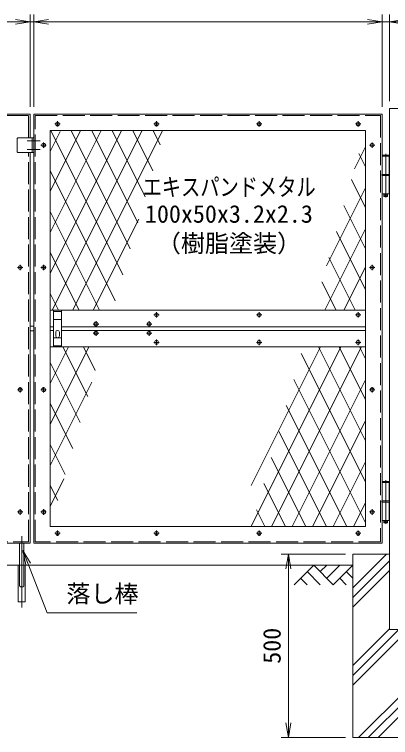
# Model space of a CAD drawing. Units: millimetres at full size. Extents: x -4200 to 4200, y -2970 to 2970.
# Drawn here: x 1194 to 2220, y -1039 to 933 of the extents above; entities that cross this region are included whole.
import ezdxf
from ezdxf.enums import TextEntityAlignment as Align

# ---------------------------------------------------------------- set-up
doc = ezdxf.new("R2010")
doc.units = ezdxf.units.MM
doc.header["$LTSCALE"] = 10
doc.linetypes.add('DASHED', pattern=[7.5, 6, -1.5])
doc.linetypes.add('USER1', pattern=[50.8, 31.75, -6.35, 6.35, -6.35])
for name, color, linetype, lineweight in [('0-1_D-STR1', 1, 'Continuous', 18), ('0-2_D-BMK', 2, 'USER1', 13), ('0-3_D-STR3', 3, 'Continuous', 13), ('0-4_D-STR4', 7, 'Continuous', 18), ('0-5_D-STR-DIM', 7, 'Continuous', 13), ('0-6_D-BGD', 7, 'Continuous', 18), ('0-7_0', 7, 'Continuous', 18), ('0-8_D-DCR-HCH', 7, 'Continuous', 13), ('0-9_D-STR-TXT', 7, 'Continuous', 13), ('0-A_D-STR2', 7, 'Continuous', 13)]:
    doc.layers.add(name, color=color, linetype=linetype, lineweight=lineweight)
doc.styles.add('ＭＳ ゴシック', font='')
doc.styles.get('ＭＳ ゴシック').set_extended_font_data('MS Gothic')

# ---------------------------------------------------------------- blocks, each defined once
blk = doc.blocks.new('_Open')
at = {"layer": '0-7_0'}
blk.add_line((-10, 1.667), (0, 0), dxfattribs=at)
blk.add_lwpolyline([(-10, -1.667), (0, 0), (-10, 0)], dxfattribs=at)

msp = doc.modelspace()

# ---------------------------------------------------------------- linework, layer by layer
at = {"layer": '0-1_D-STR1'}
for p, q in [((1236.99, 661.37), (286.99, 661.37)), ((1236.99, 596.37), (1236.99, 661.37)), ((1291.99, 616.37), (2151.99, 616.37)), ((1291.99, -463.63), (1291.99, 616.37)), ((2151.99, 616.37), (2151.99, -463.63)), ((2151.99, 126.37), (1291.99, 126.37)), ((1300.99, 81.37), (1291.99, 81.37)), ((2151.99, 81.37), (1322.99, 81.37)), ((1300.99, 71.37), (1291.99, 71.37)), ((2151.99, 71.37), (1322.99, 71.37)), ((2151.99, 26.37), (1291.99, 26.37)), ((2151.99, -463.63), (1291.99, -463.63)), ((1291.99, -463.63), (2151.99, -463.63))]:
    msp.add_line(p, q, dxfattribs=at)
at = {"layer": '0-1_D-STR1', "linetype": 'DASHED'}
for p, q in [((1232.99, 596.37), (1232.99, 657.37)), ((1250.99, -504.63), (1250.99, 657.37)), ((1232.99, -504.63), (1232.99, 556.37)), ((290.99, -504.63), (1232.99, -504.63)), ((2192.99, -504.63), (1250.99, -504.63))]:
    msp.add_line(p, q, dxfattribs=at)
at = {"layer": '0-1_D-STR1'}
for points in [[(2266.99, -743.63), (2216.99, -743.63), (2216.99, 676.37), (2266.99, 676.37)], [(2196.99, 661.37), (2196.99, -508.63), (1246.99, -508.63), (1246.99, 661.37)]]:
    msp.add_lwpolyline(points, close=True, dxfattribs=at)
msp.add_lwpolyline([(286.99, 661.37), (286.99, -508.63), (1236.99, -508.63), (1236.99, 556.37)], dxfattribs=at)
at = {"layer": '0-1_D-STR1', "linetype": 'DASHED'}
for points in [[(1232.99, 657.37), (290.99, 657.37), (290.99, -504.63)], [(1250.99, 657.37), (2192.99, 657.37), (2192.99, -504.63)]]:
    msp.add_lwpolyline(points, dxfattribs=at)
at = {"layer": '0-2_D-BMK'}
for p, q in [((1319.43, 634.37), (1304.55, 634.37)), ((1311.99, 641.81), (1311.99, 626.93)), ((1589.43, 634.37), (1574.55, 634.37)), ((1581.99, 641.81), (1581.99, 626.93)), ((1869.43, 634.37), (1854.55, 634.37)), ((1861.99, 641.81), (1861.99, 626.93)), ((2139.43, 634.37), (2124.55, 634.37)), ((2131.99, 641.81), (2131.99, 626.93)), ((1229.39, 588.37), (1264.59, 588.37)), ((1281.43, 576.37), (1266.55, 576.37)), ((1273.99, 583.81), (1273.99, 568.93)), ((2177.43, 576.37), (2162.55, 576.37)), ((2169.99, 583.81), (2169.99, 568.93)), ((1229.39, 564.37), (1264.59, 564.37)), ((2206.99, 552.77), (2206.99, 433.61)), ((1202.55, 243.07), (1217.43, 243.07)), ((1209.99, 250.51), (1209.99, 235.63)), ((1281.43, 243.07), (1266.55, 243.07)), ((1273.99, 250.51), (1273.99, 235.63)), ((2177.43, 243.07), (2162.55, 243.07)), ((2169.99, 250.51), (2169.99, 235.63)), ((1581.99, 121.31), (1581.99, 106.43)), ((1861.99, 121.31), (1861.99, 106.43)), ((2131.99, 121.31), (2131.99, 106.43)), ((1589.43, 113.87), (1574.55, 113.87)), ((1869.43, 113.87), (1854.55, 113.87)), ((2139.43, 113.87), (2124.55, 113.87)), ((1424.43, 88.87), (1409.55, 88.87)), ((1416.99, 96.31), (1416.99, 81.43)), ((1569.43, 88.87), (1554.55, 88.87)), ((1561.99, 96.31), (1561.99, 81.43)), ((1424.43, 63.87), (1409.55, 63.87)), ((1416.99, 71.31), (1416.99, 56.43)), ((1569.43, 63.87), (1554.55, 63.87)), ((1561.99, 71.31), (1561.99, 56.43)), ((1581.99, 46.31), (1581.99, 31.43)), ((1861.99, 46.31), (1861.99, 31.43)), ((2131.99, 46.31), (2131.99, 31.43)), ((1589.43, 38.87), (1574.55, 38.87)), ((1869.43, 38.87), (1854.55, 38.87)), ((2139.43, 38.87), (2124.55, 38.87)), ((1202.55, -90.33), (1217.43, -90.33)), ((1209.99, -82.89), (1209.99, -97.77)), ((1281.43, -90.33), (1266.55, -90.33)), ((1273.99, -82.89), (1273.99, -97.77)), ((2177.43, -90.33), (2162.55, -90.33)), ((2169.99, -82.89), (2169.99, -97.77)), ((2206.99, -337.23), (2206.99, -456.39)), ((1202.55, -423.63), (1217.43, -423.63)), ((1209.99, -416.19), (1209.99, -431.07)), ((1281.43, -423.63), (1266.55, -423.63)), ((1273.99, -416.19), (1273.99, -431.07)), ((2177.43, -423.63), (2162.55, -423.63)), ((2169.99, -416.19), (2169.99, -431.07)), ((1214.49, -684.27), (1214.49, -489.2)), ((1319.43, -481.63), (1304.55, -481.63)), ((1311.99, -474.19), (1311.99, -489.07)), ((1589.43, -481.63), (1574.55, -481.63)), ((1581.99, -474.19), (1581.99, -489.07)), ((1869.43, -481.63), (1854.55, -481.63)), ((1861.99, -474.19), (1861.99, -489.07)), ((2139.43, -481.63), (2124.55, -481.63)), ((2131.99, -474.19), (2131.99, -489.07))]:
    msp.add_line(p, q, dxfattribs=at)
at = {"layer": '0-3_D-STR3'}
for p, q in [((1201.99, 594.37), (1201.99, 558.37)), ((1246.99, 596.37), (1203.99, 596.37)), ((1246.99, 596.37), (1246.99, 556.37)), ((1246.99, 556.37), (1203.99, 556.37)), ((2216.69, 546.37), (2197.29, 546.37)), ((2197.29, 546.37), (2197.29, 496.37)), ((2197.49, 548.37), (2198.49, 549.37)), ((2197.49, 548.37), (2197.49, 546.37)), ((2197.49, 548.37), (2216.49, 548.37)), ((2215.49, 549.37), (2198.49, 549.37)), ((2215.49, 549.37), (2216.49, 548.37)), ((2216.49, 548.37), (2216.49, 546.37)), ((2216.69, 546.37), (2216.69, 496.37)), ((2217.49, 496.37), (2196.49, 496.37)), ((2196.49, 496.37), (2196.49, 493.37)), ((2217.49, 493.37), (2196.49, 493.37)), ((2197.29, 493.37), (2197.29, 443.37)), ((2216.69, 493.37), (2216.69, 443.37)), ((2217.49, 496.37), (2217.49, 493.37)), ((2216.69, 443.37), (2197.29, 443.37)), ((2201.99, 443.37), (2201.99, 437.37)), ((2202.99, 436.37), (2201.99, 437.37)), ((2210.99, 436.37), (2202.99, 436.37)), ((2211.99, 443.37), (2211.99, 437.37)), ((1300.99, 126.37), (1300.99, 26.37)), ((1322.99, 126.37), (1322.99, 26.37)), ((1236.99, 82.87), (1246.99, 82.87)), ((1236.99, 69.87), (1246.99, 69.87)), ((1306.99, 56.37), (1306.99, 66.37)), ((1316.99, 56.37), (1316.99, 66.37)), ((2216.69, -343.63), (2197.29, -343.63)), ((2197.29, -343.63), (2197.29, -393.63)), ((2197.49, -341.63), (2198.49, -340.63)), ((2197.49, -341.63), (2197.49, -343.63)), ((2197.49, -341.63), (2216.49, -341.63)), ((2215.49, -340.63), (2198.49, -340.63)), ((2215.49, -340.63), (2216.49, -341.63)), ((2216.49, -341.63), (2216.49, -343.63)), ((2216.69, -343.63), (2216.69, -393.63)), ((2217.49, -393.63), (2196.49, -393.63)), ((2196.49, -393.63), (2196.49, -396.63)), ((2217.49, -393.63), (2217.49, -396.63)), ((2217.49, -396.63), (2196.49, -396.63)), ((2197.29, -396.63), (2197.29, -446.63)), ((2216.69, -396.63), (2216.69, -446.63)), ((2216.69, -446.63), (2197.29, -446.63)), ((2201.99, -446.63), (2201.99, -452.63)), ((2202.99, -453.63), (2201.99, -452.63)), ((2211.99, -446.63), (2211.99, -452.63)), ((2210.99, -453.63), (2202.99, -453.63)), ((1208.49, -568.63), (1208.49, -508.63)), ((1220.49, -568.63), (1220.49, -508.63)), ((1204.94, -668.63), (1204.94, -568.63)), ((1224.04, -668.63), (1224.04, -568.63)), ((1204.94, -668.63), (1224.04, -668.63))]:
    msp.add_line(p, q, dxfattribs=at)
at = {"layer": '0-3_D-STR3', "linetype": 'DASHED'}
for p, q in [((1242.99, 596.37), (1242.99, 556.37)), ((1322.99, 123.37), (1300.99, 123.37)), ((1322.99, 101.37), (1300.99, 101.37)), ((1300.99, 51.37), (1322.99, 51.37)), ((1322.99, 29.37), (1300.99, 29.37)), ((1208.49, -623.52), (1208.49, -568.63)), ((1220.49, -623.5), (1220.49, -568.63)), ((1215.99, -628), (1212.99, -628))]:
    msp.add_line(p, q, dxfattribs=at)
at = {"layer": '0-3_D-STR3'}
for points in [[(2210.99, 436.37), (2211.99, 437.37), (2201.99, 437.37)], [(2210.99, -453.63), (2211.99, -452.63), (2201.99, -452.63)]]:
    msp.add_lwpolyline(points, dxfattribs=at)
for centre, radius in [((1311.99, 634.37), 5.25), ((1581.99, 634.37), 5.25), ((1861.99, 634.37), 5.25), ((2131.99, 634.37), 5.25), ((1273.99, 576.37), 5.25), ((2169.99, 576.37), 5.25), ((2206.99, 441.37), 2), ((1209.99, 243.07), 5.25), ((1273.99, 243.07), 5.25), ((2169.99, 243.07), 5.25), ((1581.99, 113.87), 5.25), ((1861.99, 113.87), 5.25), ((2131.99, 113.87), 5.25), ((1416.99, 88.87), 5.25), ((1561.99, 88.87), 5.25), ((1416.99, 63.87), 5.25), ((1561.99, 63.87), 5.25), ((1581.99, 38.87), 5.25), ((1861.99, 38.87), 5.25), ((2131.99, 38.87), 5.25), ((1209.99, -90.33), 5.25), ((1273.99, -90.33), 5.25), ((2169.99, -90.33), 5.25), ((1209.99, -423.63), 5.25), ((1273.99, -423.63), 5.25), ((2169.99, -423.63), 5.25), ((2206.99, -448.63), 2), ((1311.99, -481.63), 5.25), ((1581.99, -481.63), 5.25), ((1861.99, -481.63), 5.25), ((2131.99, -481.63), 5.25)]:
    msp.add_circle(centre, radius, dxfattribs=at)
for centre, radius, start, end in [((1203.99, 594.37), 2, 90, 180), ((1203.99, 558.37), 2, 180, 270), ((1311.99, 66.37), 5, 0.00035, 180.00001), ((1311.99, 56.37), 5, 180.00002, 0.00001)]:
    msp.add_arc(centre, radius, start, end, dxfattribs=at)
at = {"layer": '0-3_D-STR3', "linetype": 'DASHED'}
for centre, start, end in [((1212.99, -623.5), 179.99999, 270.00049), ((1215.99, -623.5), 269.99951, 0.00001)]:
    msp.add_arc(centre, 4.5, start, end, dxfattribs=at)
at = {"layer": '0-4_D-STR4'}
for p, q in [((2116.99, -538.63), (2116.99, -1038.63)), ((2116.99, -538.63), (2216.99, -538.63)), ((2116.99, -1038.63), (2366.99, -1038.63))]:
    msp.add_line(p, q, dxfattribs=at)
at = {"layer": '0-5_D-STR-DIM'}
for p, q in [((1236.99, 681.37), (1236.99, 932.86)), ((1236.99, 681.37), (1236.99, 932.86)), ((1246.99, 681.37), (1246.99, 932.86)), ((1246.99, 681.37), (1246.99, 932.86)), ((2196.99, 681.37), (2196.99, 932.86)), ((2196.99, 681.37), (2196.99, 932.86)), ((2216.99, 696.37), (2216.99, 932.86)), ((286.99, 912.86), (1236.99, 912.86)), ((1196.99, 912.86), (1156.99, 912.86)), ((1236.99, 912.86), (1246.99, 912.86)), ((2196.99, 912.86), (1246.99, 912.86)), ((1286.99, 912.86), (1326.99, 912.86)), ((2156.99, 912.86), (2116.99, 912.86)), ((2216.99, 912.86), (2196.99, 912.86)), ((2096.99, -538.63), (1921.77, -538.63)), ((1941.77, -538.63), (1941.77, -1038.63)), ((2096.99, -1038.63), (1921.77, -1038.63))]:
    msp.add_line(p, q, dxfattribs=at)
at = {"layer": '0-6_D-BGD'}
msp.add_line((366.99, -568.63), (2116.99, -568.63), dxfattribs=at)
at = {"layer": '0-8_D-DCR-HCH'}
for p, q in [((2116.99, -630.48), (2208.84, -538.63)), ((2010.57, -568.63), (1957.36, -621.84)), ((2010.57, -568.63), (2063.78, -621.84)), ((2028.3, -586.37), (2046.04, -568.63)), ((2046.04, -604.11), (2081.52, -568.63)), ((2063.78, -621.84), (2116.99, -568.63)), ((2116.99, -657), (2216.99, -557)), ((1992.83, -586.37), (2028.47, -621.84)), ((2099.25, -586.37), (2116.99, -604.03)), ((2116.99, -683.52), (2216.99, -583.52)), ((1975.09, -604.11), (1992.91, -621.84)), ((2081.52, -604.11), (2099.34, -621.84)), ((2116.99, -895.65), (2366.99, -645.65)), ((2116.99, -842.62), (2216.99, -742.62)), ((2116.99, -869.13), (2242.49, -743.63)), ((2133.11, -1038.63), (2366.99, -804.75)), ((2159.62, -1038.63), (2366.99, -831.26)), ((2186.14, -1038.63), (2366.99, -857.78))]:
    msp.add_line(p, q, dxfattribs=at)
at = {"layer": '0-9_D-STR-TXT'}
msp.add_lwpolyline([(1528.01, -698.79), (1283.69, -698.79), (1217.9, -530.33)], dxfattribs=at)
at = {"layer": '0-A_D-STR2'}
for p, q in [((1374.92, 616.37), (1291.99, 450.5)), ((1430.83, 616.37), (1291.99, 338.7)), ((1486.73, 616.37), (1291.99, 226.89)), ((1319.02, 613.37), (1291.99, 559.31)), ((1490.01, 223.24), (1293.45, 616.37)), ((1542.63, 616.37), (1297.63, 126.37)), ((1510.46, 294.15), (1349.35, 616.37)), ((1598.53, 616.37), (1353.53, 126.37)), ((1530.9, 365.07), (1405.25, 616.37)), ((1551.35, 435.98), (1461.15, 616.37)), ((1571.79, 506.89), (1517.06, 616.37)), ((1592.24, 577.81), (1572.96, 616.37)), ((2151.99, 572.11), (2121.86, 511.84)), ((2151.99, 517.67), (2133.94, 553.77)), ((1469.57, 152.32), (1291.99, 507.48)), ((2151.99, 405.87), (2113.5, 482.85)), ((2151.99, 460.31), (2045.73, 247.78)), ((1426.65, 126.37), (1291.99, 395.68)), ((2151.99, 294.07), (2093.06, 411.94)), ((1533.79, 375.09), (1409.43, 126.37)), ((2151.99, 348.5), (2040.92, 126.37)), ((2151.99, 182.27), (2072.61, 341.03)), ((1370.74, 126.37), (1291.99, 283.87)), ((2124.04, 126.37), (2052.17, 270.11)), ((2151.99, 244.27), (2093.04, 126.37)), ((2071.92, 126.37), (2033.11, 204)), ((1314.84, 126.37), (1291.99, 172.07)), ((1397.63, 26.37), (1291.99, -184.91)), ((1341.73, 26.37), (1291.99, -73.11)), ((1394.27, -108.87), (1326.65, 26.37)), ((1414.71, -37.96), (1382.55, 26.37)), ((2085.02, 26.37), (1840.02, -463.63)), ((2029.12, 26.37), (1840.02, -351.83)), ((2140.92, 26.37), (1895.92, -463.63)), ((2151.99, -229.54), (2024.04, 26.37)), ((2151.99, -117.73), (2079.94, 26.37)), ((2151.99, -5.93), (2135.84, 26.37)), ((2151.99, -341.34), (1976.86, 8.91)), ((1373.82, -179.79), (1291.99, -16.13)), ((1405.65, -69.4), (1291.99, -296.71)), ((2151.99, -63.3), (1951.83, -463.63)), ((2151.99, -453.14), (1956.42, -62)), ((1353.38, -250.7), (1291.99, -127.93)), ((2101.33, -463.63), (1935.97, -132.91)), ((2151.99, -175.11), (2007.73, -463.63)), ((2045.43, -463.63), (1915.53, -203.83)), ((1332.93, -321.62), (1291.99, -239.73)), ((1989.53, -463.63), (1895.09, -274.74)), ((2151.99, -286.91), (2063.63, -463.63)), ((1329.52, -333.46), (1291.99, -408.52)), ((1312.49, -392.53), (1291.99, -351.54)), ((1933.63, -463.63), (1874.64, -345.66)), ((2151.99, -398.71), (2119.53, -463.63)), ((1877.72, -463.63), (1854.74, -417.67))]:
    msp.add_line(p, q, dxfattribs=at)

# ---------------------------------------------------------------- block references
at = {"layer": '0-5_D-STR-DIM', "xscale": 4, "yscale": 4}
for p in [(1236.99, 912.86), (1236.99, 912.86), (2196.99, 912.86), (2196.99, 912.86)]:
    msp.add_blockref('_Open', p, dxfattribs=at)
for p, rotation in [((1246.99, 912.86), 180), ((1246.99, 912.86), 180), ((2216.99, 912.86), 180), ((1941.77, -538.63), 90), ((1941.77, -1038.63), 270)]:
    msp.add_blockref('_Open', p, dxfattribs=dict(at, rotation=rotation))
at = {"layer": '0-9_D-STR-TXT', "xscale": 4, "yscale": 4, "rotation": 111.33342}
msp.add_blockref('_Open', (1217.17, -528.46), dxfattribs=at)

# ---------------------------------------------------------------- texts
at = {"layer": '0-5_D-STR-DIM', "style": 'ＭＳ ゴシック'}
msp.add_text('500', height=48.09, rotation=90, dxfattribs=at).set_placement((1935.03, -837.52), align=Align.BOTTOM_LEFT)
at = {"layer": '0-9_D-STR-TXT', "style": 'ＭＳ ゴシック', "width": 0.8}
msp.add_text('エキスパンドメタル', height=48.09, dxfattribs=at).set_placement((1543.87, 423.93), align=Align.BOTTOM_LEFT)
at = {"layer": '0-9_D-STR-TXT', "style": 'ＭＳ ゴシック'}
for s, p in [('100x50x3.2x2.3', (1550.37, 350.57)), ('（樹脂塗装）', (1582.85, 270.41)), ('落し棒', (1336.14, -685.06))]:
    msp.add_text(s, height=48.09, dxfattribs=at).set_placement(p, align=Align.BOTTOM_LEFT)

doc.saveas('drawing.dxf')
